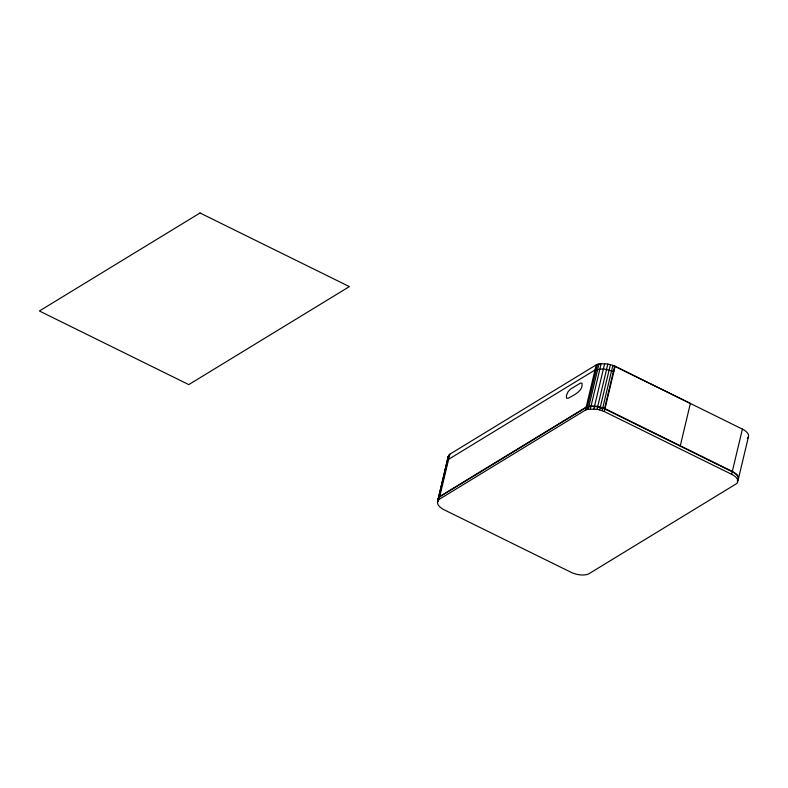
<?xml version="1.0" encoding="UTF-8"?>
<svg xmlns="http://www.w3.org/2000/svg" width="788" height="788" viewBox="0 0 788 788"><rect width="100%" height="100%" fill="white"/><g stroke="black" fill="none" stroke-linecap="round" stroke-linejoin="round"><path stroke-width="1.18" d="M439.615 496.883L586.065 407.524L590.98 406.342L597.668 406.726L604.495 408.795L732.239 471.785L731.648 474.297A13.504 6.422 13.4 0 1 735.834 484.098L589.257 573.546A13.504 6.422 13.4 0 1 571.044 572.305L443.191 509.324C440.512 507.689 436.916 505.167 437.527 501.562L448.303 456.331L449.81 454.203L596.23 364.864L585.454 410.095L439.034 499.434L437.527 501.562M437.99 499.996L438.207 498.627M448.155 457.336L448.274 456.351L438.089 499.612L438.335 500.932M437.409 502.537L438.02 499.976M438.236 500.213L449.012 454.981M439.034 499.434L449.81 454.203M586.725 409.593L597.501 364.361L598.969 363.987L588.193 409.208L585.454 410.095M590.37 408.913L601.145 363.682L607.834 364.066L597.058 409.287L588.193 409.208M604.652 363.672L593.876 408.893M731.648 474.297L604.317 411.553L599.638 409.868L610.414 364.637L607.804 364.086M610.385 364.657L612.867 365.396L602.091 410.627M604.495 408.795L614.66 366.134L612.837 365.415M604.317 411.553L615.093 366.321L612.867 365.396M680.211 446.106L690.377 403.446L614.66 366.134M615.093 366.321L742.404 429.125L732.229 471.746M738.326 479.163L748.423 436.867M439.645 496.864L438.138 498.991L439.714 496.499L586.134 407.16L591.049 405.978L597.737 406.362L604.997 408.617L732.308 471.421A13.504 6.422 13.4 0 1 737.932 479.931M596.201 364.883L597.501 364.361M598.929 364.007L601.145 363.682M597.639 406.746L604.928 408.982M597.058 409.287L599.638 409.868M613.842 371.473L603.391 368.823L594.97 370.015L448.549 459.355L447.052 461.492L447.18 463.797M742.404 429.125A13.504 6.422 13.4 0 1 747.408 438.325M732.239 471.785A13.504 6.422 13.4 0 1 737.253 480.985M566.454 395.458L566.503 398.147L568.118 398.285C573.506 395.192 583.307 391.272 582.007 383.254L580.392 383.116L570.256 389.302L568.01 391.794L566.454 395.458M200.024 212.987L39.4 310.994L188.765 384.613L349.38 286.605L200.024 212.987"/></g></svg>
